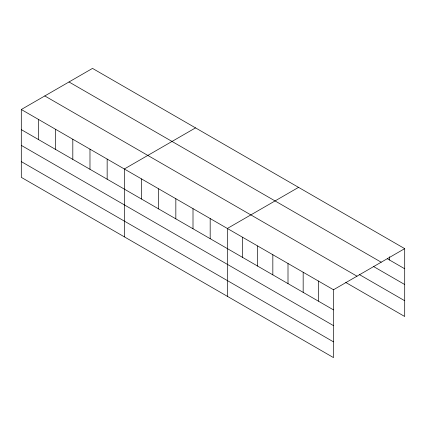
<?xml version="1.0" encoding="UTF-8"?>
<svg xmlns="http://www.w3.org/2000/svg" width="426" height="426" viewBox="0 0 426 426"><rect width="100%" height="100%" fill="white"/><g stroke="black" fill="none" stroke-linecap="round" stroke-linejoin="round"><path stroke-width="0.64" d="M333.494 325.624L333.494 289.755L21.3 109.509L21.3 177.354L333.494 357.6L333.494 325.624L21.3 145.383M345.731 282.443L404.7 316.491L404.7 248.646L92.506 68.4L21.3 109.509M195.529 127.88L124.323 168.989L124.323 236.835M298.557 187.36L227.346 228.469L227.346 296.315M333.494 289.755L404.7 248.646M387.287 258.715L404.7 268.769M69.007 81.968L381.201 262.208M373.251 266.356L404.7 284.515M359.209 274.477L404.7 300.74M44.799 95.946L356.993 276.186M21.3 129.637L333.494 309.878M21.3 161.608L333.494 341.854M389.534 256.766L389.534 260.014M318.328 281L318.328 301.123M303.168 272.246L303.168 292.369M288.003 263.492L288.003 283.615M272.837 254.737L272.837 274.861M257.677 245.983L257.677 266.106M242.511 237.223L242.511 257.352M210.178 218.559L210.178 238.682M193.005 208.644L193.005 228.767M175.837 198.729L175.837 218.857M158.664 188.819L158.664 208.942M141.496 178.904L141.496 199.027M107.155 159.079L107.155 179.202M89.982 149.164L89.982 169.287M72.814 139.249L72.814 159.377M55.641 129.339L55.641 149.462M38.473 119.424L38.473 139.547"/></g></svg>
